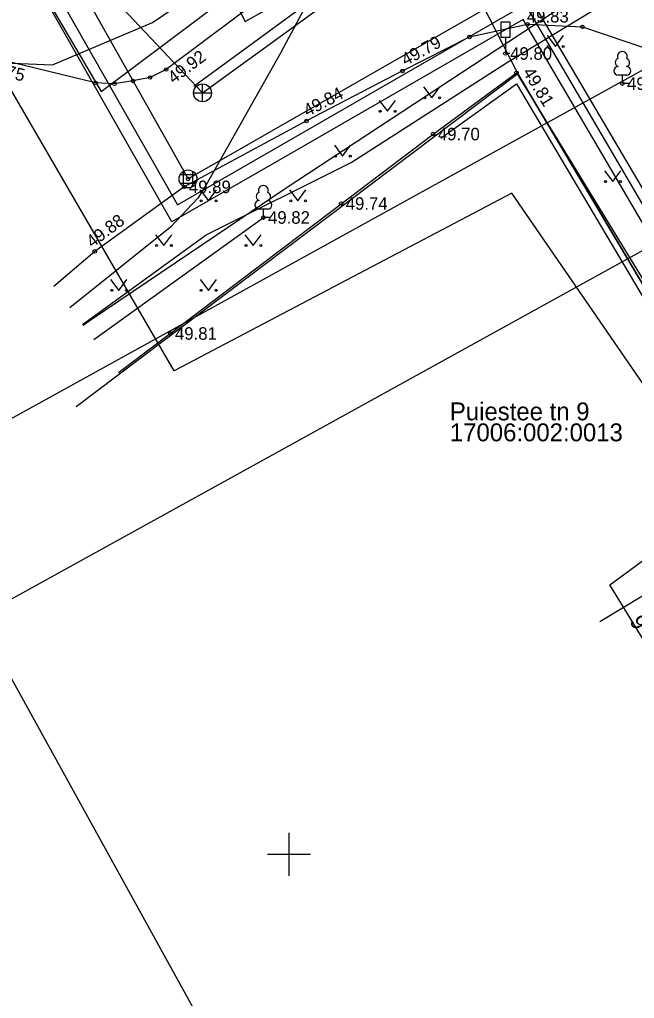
# Model space of a CAD drawing. Extents: x 641349 to 641717, y 6455477 to 6455943.
# Drawn here: x 641484.9 to 641519.3, y 6455691.9 to 6455746.6 of the extents above; entities that cross this region are included whole.
import ezdxf

# ---------------------------------------------------------------- set-up
doc = ezdxf.new("R2010")
doc.units = 0
for name, color, linetype in [('AED', 7, 'Continuous'), ('DKAEV', 7, 'Continuous'), ('GTRASS', 7, 'Continuous'), ('HALJASTUS', 7, 'Continuous'), ('HOONE', 7, 'Continuous'), ('KKAEV', 7, 'Continuous'), ('KORGUS', 7, 'Continuous'), ('KTRASS', 7, 'Continuous'), ('LIIKLUS', 7, 'Continuous'), ('MOOTPIIR', 7, 'Continuous'), ('PIIR', 7, 'Continuous'), ('PUU', 7, 'Continuous'), ('SITRASS', 7, 'Continuous'), ('SKTRASS', 7, 'Continuous'), ('TEE', 7, 'Continuous'), ('TTRASS', 7, 'Continuous'), ('VORK', 7, 'Continuous'), ('VORMISTUS', 7, 'Continuous'), ('VTRASS', 7, 'Continuous')]:
    doc.layers.add(name, color=color, linetype=linetype)

msp = doc.modelspace()

# ---------------------------------------------------------------- linework, layer by layer
at = {"layer": 'AED'}
for points in [[(641508.059, 6455740.231), (641512.71, 6455743.646), (641520.209, 6455731.419), (641526.137, 6455721.238), (641530.735, 6455713.524), (641532.306, 6455710.93), (641538.989, 6455700.018)], [(641490.471, 6455726.91), (641493.368, 6455729.094), (641508.059, 6455740.231)]]:
    msp.add_lwpolyline(points, dxfattribs=at)
at = {"layer": 'DKAEV'}
for p, q in [((641494.11, 6455737.291), (641494.11, 6455738.157)), ((641494.61, 6455738.157), (641494.61, 6455737.291)), ((641493.927, 6455737.974), (641494.793, 6455737.974)), ((641494.793, 6455737.474), (641493.927, 6455737.474))]:
    msp.add_line(p, q, dxfattribs=at)
msp.add_circle((641494.36, 6455737.724), 0.5, dxfattribs=at)
at = {"layer": 'GTRASS'}
msp.add_lwpolyline([(641480.52, 6455744.351), (641486.78, 6455744.09), (641492.379, 6455746.467), (641506.818, 6455756.236), (641491.454, 6455781.486), (641487.205, 6455778.976)], dxfattribs=at)
at = {"layer": 'HALJASTUS'}
for p, q in [((641514.422, 6455745.735), (641514.886, 6455745.129)), ((641514.886, 6455745.129), (641515.331, 6455745.735)), ((641507.523, 6455742.86), (641507.986, 6455742.254)), ((641507.986, 6455742.254), (641508.432, 6455742.86)), ((641505.037, 6455742.107), (641505.5, 6455741.5)), ((641505.5, 6455741.5), (641505.946, 6455742.107)), ((641502.537, 6455739.607), (641503, 6455739)), ((641503, 6455739), (641503.446, 6455739.607)), ((641517.626, 6455738.178), (641518.089, 6455737.572)), ((641518.089, 6455737.572), (641518.535, 6455738.178)), ((641495.037, 6455737.107), (641495.5, 6455736.5)), ((641495.5, 6455736.5), (641495.946, 6455737.107)), ((641500.037, 6455737.107), (641500.5, 6455736.5)), ((641500.5, 6455736.5), (641500.946, 6455737.107)), ((641492.537, 6455734.607), (641493, 6455734)), ((641493, 6455734), (641493.446, 6455734.607)), ((641497.537, 6455734.607), (641498, 6455734)), ((641498, 6455734), (641498.446, 6455734.607)), ((641490.037, 6455732.107), (641490.5, 6455731.5)), ((641490.5, 6455731.5), (641490.946, 6455732.107)), ((641495.037, 6455732.107), (641495.5, 6455731.5)), ((641495.5, 6455731.5), (641495.946, 6455732.107))]:
    msp.add_line(p, q, dxfattribs=at)
msp.add_lwpolyline([(641508.492, 6455739.997), (641512.722, 6455743.037), (641522.456, 6455726.608)], dxfattribs=at)
for centre in [(641514.485, 6455745.129), (641515.314, 6455745.129), (641507.585, 6455742.254), (641508.414, 6455742.254), (641505.099, 6455741.5), (641505.928, 6455741.5), (641502.599, 6455739), (641503.428, 6455739), (641517.688, 6455737.572), (641518.517, 6455737.572), (641495.099, 6455736.5), (641495.928, 6455736.5), (641500.099, 6455736.5), (641500.928, 6455736.5), (641492.599, 6455734), (641493.428, 6455734), (641497.599, 6455734), (641498.428, 6455734), (641490.099, 6455731.5), (641490.928, 6455731.5), (641495.099, 6455731.5), (641495.928, 6455731.5)]:
    msp.add_circle(centre, 0.055, dxfattribs=at)
at = {"layer": 'HOONE'}
msp.add_line((641517.375, 6455713.002), (641519.801, 6455714.466), dxfattribs=at)
at = {"layer": 'KKAEV'}
for p, q in [((641495.172, 6455742.03), (641495.172, 6455743.03)), ((641494.672, 6455742.53), (641495.672, 6455742.53))]:
    msp.add_line(p, q, dxfattribs=at)
msp.add_circle((641495.172, 6455742.53), 0.5, dxfattribs=at)
at = {"layer": 'KORGUS'}
for centre in [(641513.327, 6455746.362), (641516.393, 6455746.221), (641510.086, 6455745.657), (641512.095, 6455744.729), (641492.237, 6455743.391), (641493.141, 6455743.837), (641506.346, 6455743.76), (641512.71, 6455743.646), (641489.195, 6455743.094), (641490.251, 6455743.035), (641491.282, 6455743.2), (641518.63, 6455743.051), (641500.98, 6455740.96), (641508.059, 6455740.231), (641494.36, 6455737.724), (641494.153, 6455737.283), (641502.911, 6455736.35), (641498.571, 6455735.566), (641489.149, 6455733.675), (641493.368, 6455729.094)]:
    msp.add_circle(centre, 0.1, dxfattribs=at)
at = {"layer": 'KTRASS'}
msp.add_lwpolyline([(641490.689, 6455747.275), (641495.172, 6455742.53), (641514.762, 6455756.766), (641489.711, 6455800.701)], dxfattribs=at)
at = {"layer": 'LIIKLUS'}
for p, q in [((641511.845, 6455746.479), (641511.845, 6455745.629)), ((641512.345, 6455746.479), (641511.845, 6455746.479)), ((641512.345, 6455746.479), (641512.345, 6455745.629)), ((641512.345, 6455745.629), (641511.845, 6455745.629)), ((641512.095, 6455745.629), (641512.095, 6455744.729)), ((641512.345, 6455744.729), (641512.095, 6455744.729))]:
    msp.add_line(p, q, dxfattribs=at)
at = {"layer": 'MOOTPIIR'}
for points in [[(641457.818, 6455781.137), (641440.763, 6455810.523), (641424.967, 6455836.009), (641439.11, 6455844.773), (641447.813, 6455829.804), (641454.764, 6455816.486), (641470.85, 6455792.932), (641474.326, 6455794.124), (641480.185, 6455783.689), (641477.305, 6455781.801), (641492.796, 6455755.762), (641497.562, 6455746.519), (641514.741, 6455756.159), (641533.012, 6455724.654), (641566.575, 6455672.577), (641591.077, 6455685.149), (641599.063, 6455687.763)], [(641599.063, 6455687.763), (641615.297, 6455707.336), (641642.117, 6455700.989), (641634.948, 6455681.675), (641588.836, 6455656.441), (641584.8, 6455660.761), (641559.255, 6455648.586), (641543.789, 6455674.674), (641548.435, 6455679.921), (641535.711, 6455699.94), (641527.171, 6455699.94), (641517.936, 6455715.046), (641524.291, 6455719.717), (641512.45, 6455736.936), (641493.593, 6455726.997), (641468.744, 6455769.782), (641461.644, 6455767.149), (641454.196, 6455778.578), (641457.818, 6455781.137)]]:
    msp.add_lwpolyline(points, dxfattribs=at)
at = {"layer": 'PIIR'}
for points in [[(641441.612, 6455866.505), (641461.72, 6455831.69), (641483.23, 6455794.7), (641506.69, 6455755.52), (641512.79, 6455743.59), (641543.19, 6455692.38), (641572.734, 6455642.617)], [(641524.829, 6455689.914), (641543.19, 6455692.38), (641512.79, 6455743.59), (641488.116, 6455725.001)]]:
    msp.add_lwpolyline(points, dxfattribs=at)
msp.add_lwpolyline([(641486.12, 6455748.38), (641489.51, 6455742.6), (641506.69, 6455755.52), (641483.23, 6455794.7), (641465.26, 6455783.97)], close=True, dxfattribs=at)
at = {"layer": 'PUU'}
for p, q in [((641518.87, 6455743.526), (641518.39, 6455743.526)), ((641518.63, 6455743.051), (641518.63, 6455743.526)), ((641519.01, 6455743.051), (641518.63, 6455743.051)), ((641498.811, 6455736.041), (641498.331, 6455736.041)), ((641498.571, 6455735.566), (641498.571, 6455736.041)), ((641489.094, 6455728.747), (641498.571, 6455735.566)), ((641498.951, 6455735.566), (641498.571, 6455735.566))]:
    msp.add_line(p, q, dxfattribs=at)
for centre, radius, start, end in [((641518.63, 6455744.571), 0.277, 332.5799, 207.4201), ((641518.46, 6455744.224), 0.233, 109.0217, 253.1415), ((641518.8, 6455744.224), 0.233, 286.8508, 70.9859), ((641518.393, 6455743.763), 0.238, 90.0016, 269.3953), ((641518.867, 6455743.763), 0.238, 270.6047, 89.9984), ((641498.401, 6455736.739), 0.233, 109.0217, 253.1415), ((641498.571, 6455737.086), 0.277, 332.5799, 207.4201), ((641498.741, 6455736.739), 0.233, 286.8508, 70.9859), ((641498.334, 6455736.278), 0.238, 90.0016, 269.3953), ((641498.808, 6455736.278), 0.238, 270.6047, 89.9984)]:
    msp.add_arc(centre, radius, start, end, dxfattribs=at)
at = {"layer": 'SITRASS'}
for points in [[(641498.65, 6455806.94), (641498.66, 6455806.09), (641498.61, 6455805.72), (641498.59, 6455805.13), (641498.8, 6455804.52), (641499.97, 6455802.41), (641502.82, 6455797.48), (641506.5, 6455791.16), (641511.78, 6455782.04), (641513.33, 6455779.48), (641513.88, 6455778.43), (641514.2, 6455777.62), (641514.29, 6455777.25), (641514.31, 6455776.7), (641513.79, 6455774.76), (641512.7, 6455772.04), (641510.26, 6455766.36), (641507.89, 6455761.11), (641503.8, 6455752.76), (641499.54, 6455744.78), (641495.35, 6455737.36), (641494.9, 6455736.65), (641493.39, 6455735.02), (641487.76, 6455730.527)], [(641528.13, 6455746.75), (641523.64, 6455754.16), (641519.66, 6455750.43), (641518.86, 6455749.69), (641514.24, 6455746.66), (641499.78, 6455737.17), (641495.99, 6455734.61), (641488.95, 6455729.86), (641488.506, 6455729.532)], [(641488.464, 6455729.588), (641495.37, 6455734.61), (641503.48, 6455738.65), (641512.21, 6455744.24), (641527.327, 6455753.413)]]:
    msp.add_lwpolyline(points, dxfattribs=at)
at = {"layer": 'SKTRASS'}
for points in [[(641482.55, 6455758.709), (641494.36, 6455737.724)], [(641564.157, 6455662.734), (641541.244, 6455700.764), (641513.132, 6455748.476), (641494.36, 6455737.724)], [(641564.157, 6455662.734), (641541.244, 6455700.764), (641513.132, 6455748.476)]]:
    msp.add_lwpolyline(points, dxfattribs=at)
at = {"layer": 'TEE'}
for points in [[(641503.575, 6455751.604), (641501.189, 6455749.878), (641493.141, 6455743.837), (641492.237, 6455743.391), (641491.282, 6455743.2), (641490.251, 6455743.035), (641489.195, 6455743.094), (641483.264, 6455744.522), (641476.744, 6455746.047)], [(641506.346, 6455743.76), (641510.086, 6455745.657), (641513.327, 6455746.362), (641516.393, 6455746.221), (641520.087, 6455744.981), (641522.02, 6455744.084), (641528.725, 6455732.833), (641535.074, 6455721.51)], [(641506.346, 6455743.76), (641500.98, 6455740.96), (641494.153, 6455737.283), (641489.149, 6455733.675), (641486.869, 6455731.715)]]:
    msp.add_lwpolyline(points, dxfattribs=at)
at = {"layer": 'TTRASS'}
for points in [[(641480.925, 6455758.809), (641493.771, 6455736.271), (641497.424, 6455738.375), (641513.194, 6455747.46), (641530.563, 6455717.888), (641540.702, 6455700.626), (641540.702, 6455700.626), (641540.702, 6455700.626), (641563.775, 6455661.69)], [(641563.347, 6455661.437), (641563.347, 6455661.437), (641540.274, 6455700.374), (641529.973, 6455717.862), (641513.079, 6455746.625), (641499.356, 6455738.719), (641493.464, 6455735.325), (641480.397, 6455758.263)]]:
    msp.add_lwpolyline(points, dxfattribs=at)
at = {"layer": 'VORK'}
for p, q in [((641500, 6455701.2), (641500, 6455698.8)), ((641498.8, 6455700), (641501.2, 6455700))]:
    msp.add_line(p, q, dxfattribs=at)
at = {"layer": 'VORMISTUS'}
for points in [[(641606.298, 6455781.508), (641435.588, 6455687.258), (641367.922, 6455809.819), (641538.632, 6455904.069), (641606.298, 6455781.508)], [(641716.715, 6455692.635), (641546.005, 6455598.385), (641478.338, 6455720.946), (641649.048, 6455815.196), (641716.715, 6455692.635)]]:
    msp.add_lwpolyline(points, dxfattribs=at)
at = {"layer": 'VTRASS'}
msp.add_lwpolyline([(641532.933, 6455770.157), (641515.581, 6455758.191), (641514.444, 6455757.393), (641503.637, 6455749.457), (641494.693, 6455742.89)], dxfattribs=at)

# ---------------------------------------------------------------- texts
at = {"layer": 'HOONE'}
msp.add_text('9', height=0.9, rotation=300.0184, dxfattribs=at).set_placement((641519, 6455713.03))
at = {"layer": 'KORGUS'}
for s, p in [(' 49.83', (641513.03, 6455746.46)), (' 49.80', (641512.1, 6455744.38)), (' 49.83', (641518.63, 6455742.7)), (' 49.70', (641508.06, 6455739.88)), (' 49.89', (641494.15, 6455736.93)), (' 49.74', (641502.91, 6455736)), (' 49.82', (641498.57, 6455735.22)), (' 49.81', (641493.37, 6455728.74))]:
    msp.add_text(s, height=0.7, dxfattribs=at).set_placement(p)
for s, rotation, p in [(' 49.79', 28.5528, (641506.29, 6455743.9)), (' 49.92', 36.8927, (641493.35, 6455742.85)), (' 49.75', 346.4626, (641482.62, 6455743.77)), (' 49.81', 301.6614, (641512.9, 6455743.91)), (' 49.84', 27.8313, (641500.81, 6455741.06)), (' 49.88', 36.953, (641488.8, 6455733.69))]:
    msp.add_text(s, height=0.7, rotation=rotation, dxfattribs=at).set_placement(p)
at = {"layer": 'PIIR'}
for s, p in [('Puiestee tn 9', (641508.99, 6455724.237)), ('17006:002:0013', (641508.99, 6455723.067))]:
    msp.add_text(s, height=0.99996, dxfattribs=at).set_placement(p)

doc.saveas('drawing.dxf')
